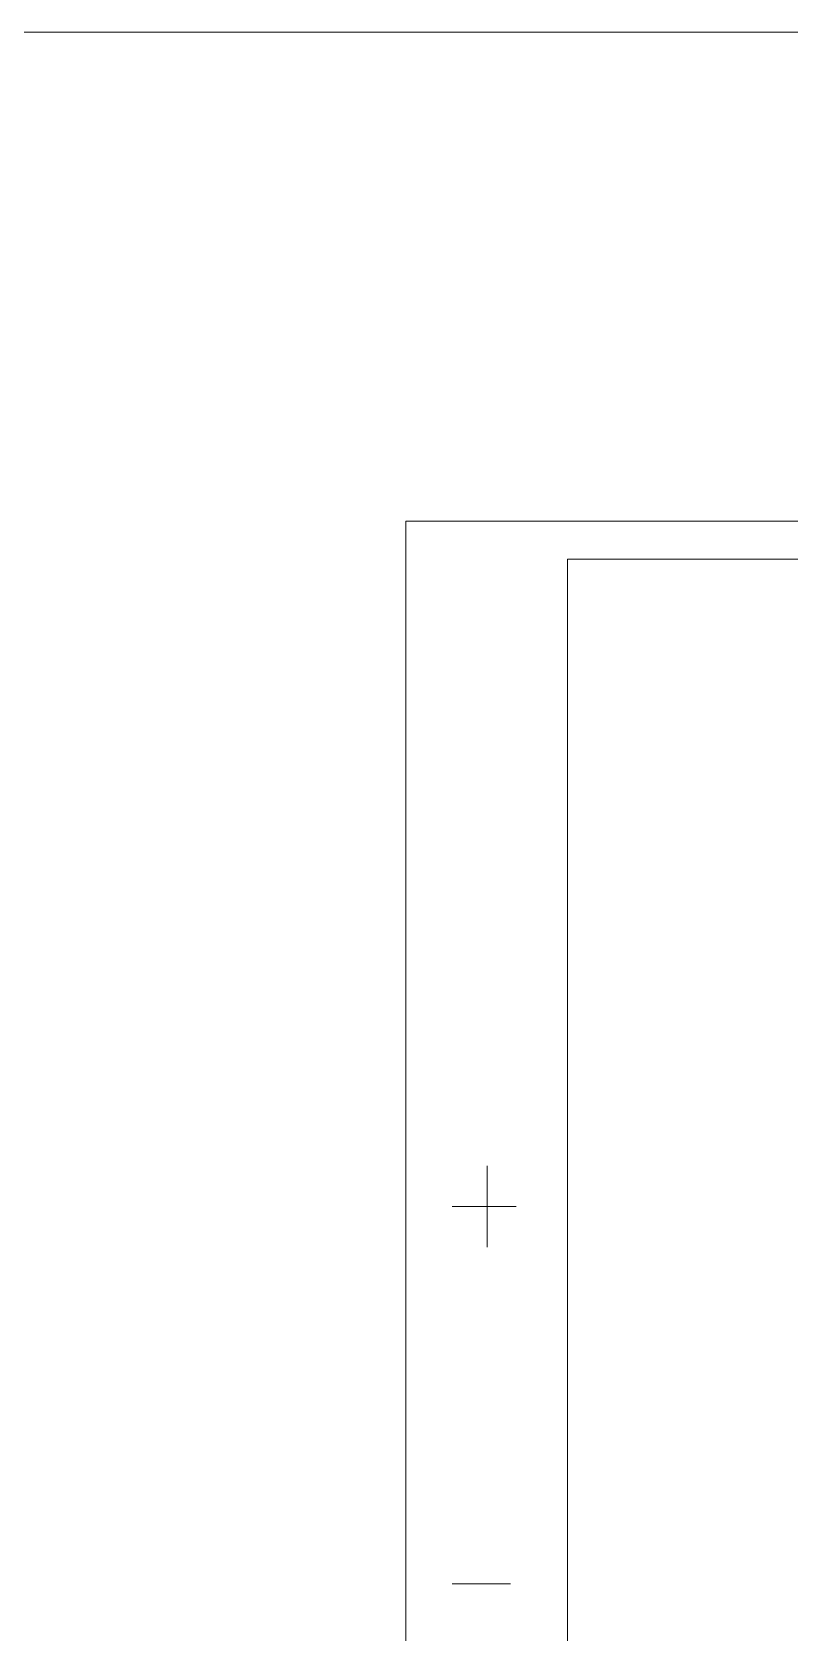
# Model space of a CAD drawing. Header units: millimetres. Extents: x 4471 to 10624, y 832 to 10725.
# Drawn here: x 4650.32 to 4671.7, y 1730.58 to 1775.71 of the extents above; entities that cross this region are included whole.
import ezdxf

# ---------------------------------------------------------------- set-up
doc = ezdxf.new("R2010")
doc.units = ezdxf.units.MM
doc.layers.add('图层1实体', color=7, linetype='Continuous')

msp = doc.modelspace()

# ---------------------------------------------------------------- linework, layer by layer
at = {"lineweight": 9}
msp.add_lwpolyline([(4471.197, 1775.7131), (4776.1374, 1775.7131), (4776.1374, 1526.9022), (4471.197, 1526.9022)], close=True, dxfattribs=at)
at = {"layer": '图层1实体', "lineweight": 9}
for p, q in [((4663.1548, 1743.7543, 0.093), (4663.1548, 1741.4626, 0.093)), ((4662.1713, 1742.6084, 0.093), (4663.8105, 1742.6084, 0.093)), ((4662.3352, 1742.6084, 0.093), (4663.9744, 1742.6084, 0.093)), ((4662.1713, 1731.9687, 0.093), (4663.8105, 1731.9687, 0.093))]:
    msp.add_line(p, q, dxfattribs=at)
at = {"layer": '图层1实体', "lineweight": 9, "elevation": 0.093}
for points in [[(4660.86, 1761.9249), (4699.0532, 1761.9249), (4699.0532, 1708.8885), (4660.86, 1708.8885)], [(4665.4243, 1760.8497), (4697.7816, 1760.8497), (4697.7816, 1709.9573), (4665.4243, 1709.9573)]]:
    msp.add_lwpolyline(points, close=True, dxfattribs=at)

doc.saveas('drawing.dxf')
